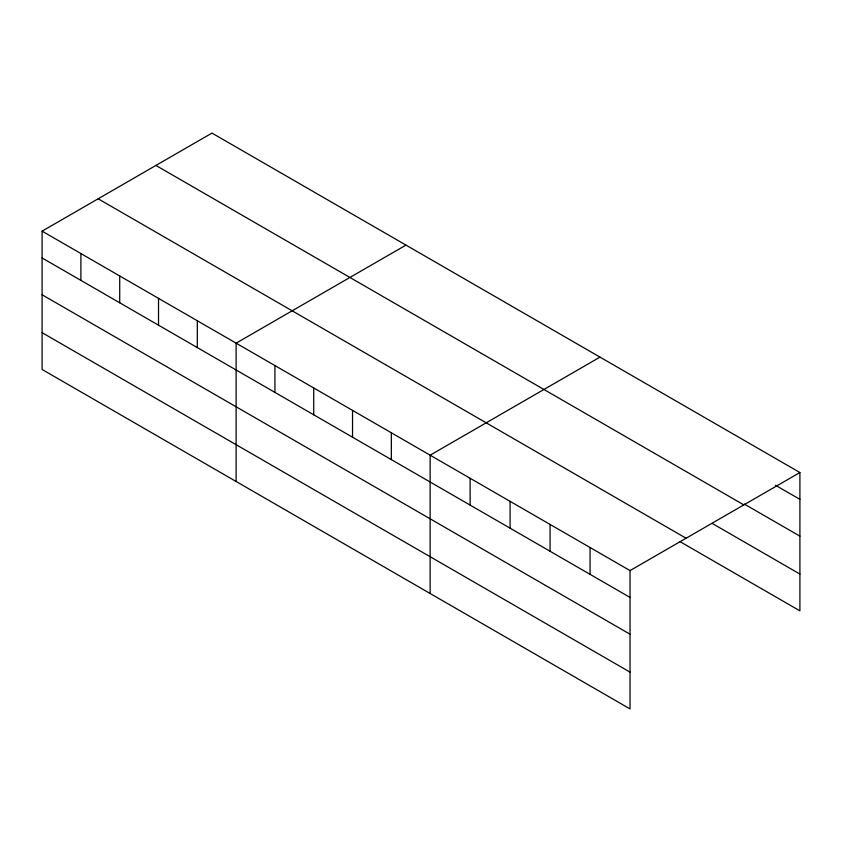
<?xml version="1.0" encoding="UTF-8"?>
<svg xmlns="http://www.w3.org/2000/svg" width="842" height="842" viewBox="0 0 842 842"><rect width="100%" height="100%" fill="white"/><g stroke="black" fill="none" stroke-linecap="round" stroke-linejoin="round"><path stroke-width="1.26" d="M42.1 231.15L630.037 570.592L630.037 708.911L42.1 369.47L42.1 231.15L211.963 133.089L799.9 472.53L799.9 610.85L679.957 541.606M405.981 245.096L236.118 343.168L236.118 481.487M599.999 357.113L430.136 455.185L430.136 593.505M630.037 570.592L799.9 472.53M775.471 485.245L799.9 499.348M744.37 504.084L799.9 536.144M155.907 165.442L743.844 504.895M712.164 523.398L799.9 574.055M98.156 198.786L686.093 538.238M42.1 257.978L630.037 597.42M42.1 294.774L630.037 634.215M42.1 332.674L630.037 672.126M590.063 547.511L590.063 574.339M550.079 524.429L550.079 551.257M510.094 501.348L510.094 528.176M470.12 478.267L470.12 505.095M391.341 432.777L391.341 459.606M352.535 410.38L352.535 437.198M313.729 387.973L313.729 414.801M274.924 365.575L274.924 392.393M197.312 320.76L197.312 347.588M158.517 298.363L158.517 325.191M119.711 275.955L119.711 302.783M80.906 253.558L80.906 280.375"/></g></svg>
